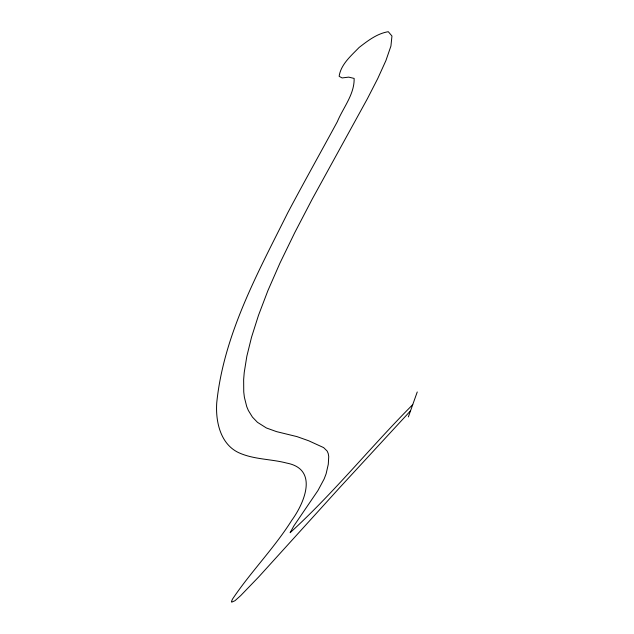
<?xml version="1.0" encoding="UTF-8"?>
<svg xmlns="http://www.w3.org/2000/svg" width="634" height="634" viewBox="0 0 634 634"><rect width="100%" height="100%" fill="white"/><g stroke="black" fill="none" stroke-linecap="round" stroke-linejoin="round"><path stroke-width="0.95" d="M408.359 416.903L417.251 391.963M410.531 410.824L339.951 487.34L258.696 576.94L240.698 595.603L234.96 600.723L231.703 602.165A45.6 4.383 -47.8 0 1 232.615 598.94C250.906 571.709 274.253 548.125 291.783 520.292C304.502 502.825 318.791 469.192 286.742 463.082C271.392 459.04 255.003 459.571 240.223 453.342C220.561 445.306 215.401 421.84 216.749 402.685C223.723 334.617 257.658 273.167 287.685 212.929C303.9 182.346 320.82 152.144 337.32 121.72C343.16 107.614 354.572 94.331 354.129 78.418L348.684 77.126L342.114 77.934L339.127 76.326C340.862 64.351 351.125 55.776 359.098 47.487C367.863 40.703 377.064 33.57 388.277 31.7L391.955 36.019L390.932 46.02L385.916 60.579L377.745 78.561L367.363 98.777L312.237 199.068L294.699 232.749L279.935 263.142L267.897 290.634L258.49 315.336L251.532 337.217L246.84 356.253L244.233 372.475L243.646 379.576L243.749 391.963L244.391 397.32L246.713 406.537L248.346 410.46L252.435 417.101L257.459 422.323L266.399 427.974L276.519 431.619L297.021 436.628L308.655 440.757L323.641 447.612L327.152 451.059L328.206 453.5L328.737 456.52L328.285 464.31L326.114 473.804L324.156 478.947L317.951 490.534L293.851 525.927L290.118 532.711C333.706 493.046 371.104 446.399 412.734 404.643"/></g></svg>
